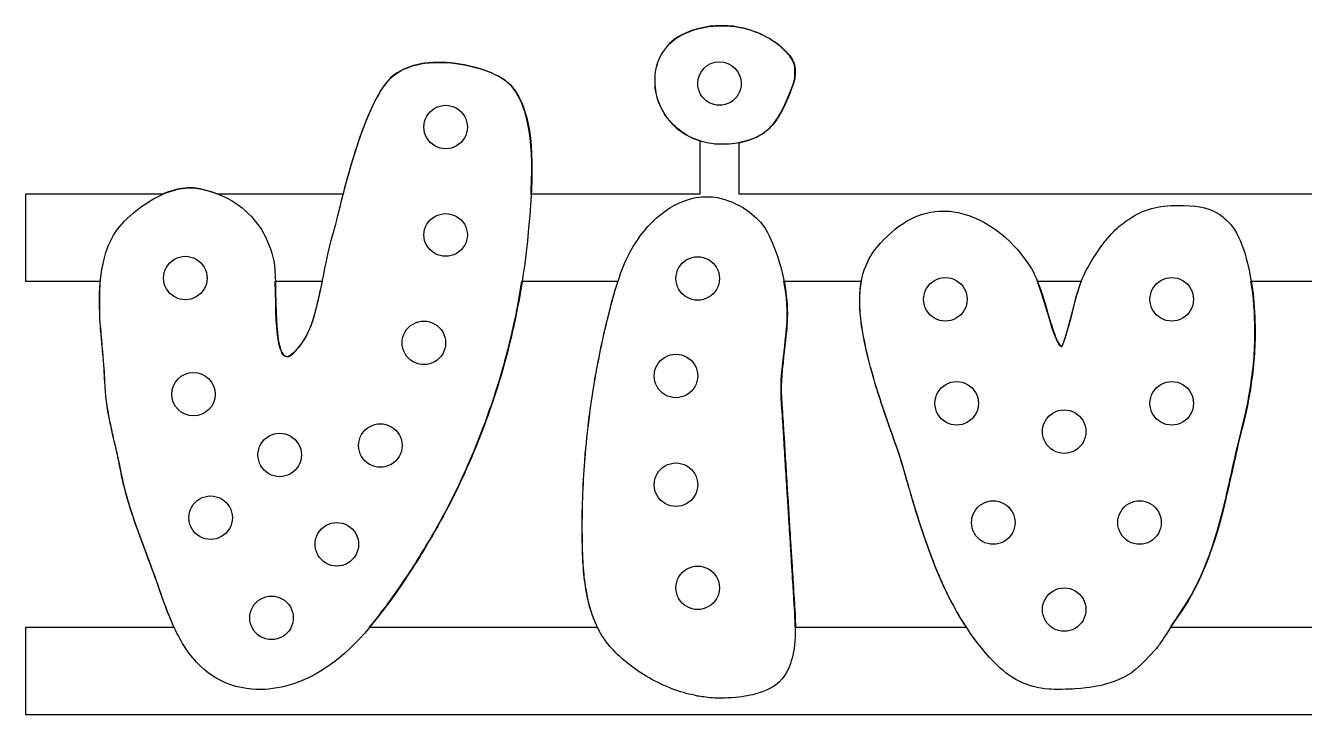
# Model space of a CAD drawing. Extents: x 0 to 6000, y 230 to 1891.
# Drawn here: x 0 to 2938, y 234 to 1817 of the extents above; entities that cross this region are included whole.
import ezdxf

# ---------------------------------------------------------------- set-up
doc = ezdxf.new("R2010")
doc.units = 0
doc.layers.add('Layer_1', color=7, linetype='CONTINUOUS')

msp = doc.modelspace()

# ---------------------------------------------------------------- linework, layer by layer
at = {"layer": 'Layer_1', "color": 7}
for points in [[(1644, 1684)], [(1015, 1584)], [(1015, 1336)], [(417, 1237)], [(1594, 1236)], [(573.35547, 1230)], [(1140.2344, 1230)], [(1741.7812, 1230)], [(2323.9238, 1230)], [(2814.9473, 1230)], [(2163, 1188)], [(2683, 1188)], [(965, 1088)], [(1544, 1012)], [(435.75089, 969.9279)], [(2189, 949)], [(2683, 949)], [(2436, 884)], [(865, 852)], [(633.75085, 830.426)], [(1544, 762)], [(475.0361, 686.1083)], [(2273, 675)], [(2609, 675)], [(765, 625)], [(1594, 525)], [(2436, 475)], [(615, 456)], [(1571.9982, 272.518)], [(2351.2625, 292.0297)]]:
    msp.add_lwpolyline(points, close=True, dxfattribs=at)
for points in [[(1549, 1552.16016), (1549, 1430), (1160.9688, 1430)], [(1582.9982, 1544.95845), (1582.9982, 1544.95905)], [(3152.0469, 1430), (1639, 1430), (1639, 1547.91406)], [(315.60352, 1430), (0, 1430), (0, 1230), (170.82812, 1230)], [(729.35156, 1430), (440.73438, 1430)], [(573.35547, 1230), (681.44531, 1230)], [(1140.2344, 1230), (1360.6016, 1230)], [(1741.7812, 1230), (1919.3047, 1230)], [(2323.9238, 1230), (2424.9297, 1230)], [(2814.9473, 1230), (3018.3848, 1230)], [(340.90039, 434), (0, 434), (0, 234), (3986.0547, 234)], [(1313.5859, 434), (789.61133, 434)], [(2161.1055, 434), (1767.8086, 434)], [(3050.2988, 434), (2629.8867, 434)], [(519.99994, 292.0819), (519.99994, 292.0817)]]:
    msp.add_lwpolyline(points, dxfattribs=at)
for points in [[(1565.5, 1814.68945), (1534.3567, 1809.11108), (1508.6059, 1799.14697), (1490.9434, 1785.83789)], [(1491.4425, 1785.8285), (1509.105, 1799.13745), (1534.8549, 1809.10251), (1565.9982, 1814.68089)], [(1599.0566, 1816.60352), (1585.8682, 1816.60893), (1572.6611, 1815.97215), (1565.5, 1814.68945)], [(1565.9982, 1814.68089), (1580.3205, 1817.24628), (1618.8279, 1817.23048), (1632.9981, 1814.65289)], [(1632.5, 1814.66211), (1625.4149, 1815.95066), (1612.2451, 1816.5981), (1599.0566, 1816.60352)], [(1744.5, 1759.52344), (1716.3071, 1787.77516), (1678.7944, 1806.24272), (1632.5, 1814.66211)], [(1632.9981, 1814.65289), (1679.2924, 1806.23352), (1716.8051, 1787.7656), (1744.9979, 1759.51401)], [(1490.9434, 1785.83789), (1474.2944, 1773.2925), (1462.2266, 1757.28591), (1452.9902, 1735.5)], [(1453.4891, 1735.4916), (1462.7255, 1757.27742), (1474.7935, 1773.28315), (1491.4425, 1785.8285)], [(988, 1730.04492), (929.74095, 1737.64866), (879.27901, 1728.44962), (847.5, 1704.43359)], [(847.99938, 1704.42562), (879.77834, 1728.44163), (930.2402, 1737.63989), (988.49916, 1730.03612)], [(1452.9902, 1735.5), (1451.5406, 1732.0807), (1449.2067, 1723.84258), (1447.3242, 1715.5)], [(1447.8231, 1715.49168), (1449.7056, 1723.83425), (1452.0395, 1732.07232), (1453.4891, 1735.4916)], [(1544, 1684), (1544.000002, 1711.614236), (1566.385764, 1733.999997), (1594, 1733.999997)], [(1594, 1733.999997), (1621.614236, 1733.999997), (1643.999998, 1711.614236), (1644, 1684)], [(1764.8477, 1730.24219), (1760.5152, 1741.50182), (1756.0012, 1747.9982), (1744.5, 1759.52344)], [(1744.9979, 1759.51401), (1756.4991, 1747.98875), (1761.0138, 1741.49228), (1765.3463, 1730.23272)], [(847.5, 1704.43359), (835.42832, 1695.31078), (824.81653, 1682.47665), (812.80664, 1662.4707)], [(813.30678, 1662.46199), (825.31665, 1682.46791), (835.92772, 1695.30286), (847.99938, 1704.42562)], [(1112.5215, 1681.62109), (1090.2091, 1704.24854), (1041.9968, 1722.99748), (988, 1730.04492)], [(988.49916, 1730.03612), (1042.4958, 1722.98875), (1090.7083, 1704.24003), (1113.0207, 1681.61271)], [(1447.3242, 1715.5), (1444.6154, 1703.49546), (1444.8418, 1675.93862), (1447.7559, 1662.81641)], [(1448.2535, 1662.80919), (1445.3394, 1675.93134), (1445.1143, 1703.48723), (1447.8231, 1715.49168)], [(1754.8633, 1661.12891), (1766.0547, 1689.0155), (1767.3346, 1694.0073), (1767.3926, 1710)], [(1767.8912, 1709.9912), (1767.8332, 1693.99857), (1766.5529, 1689.00589), (1755.3615, 1661.1194)], [(1767.3926, 1710), (1767.4371, 1722.19892), (1767.1918, 1724.15037), (1764.8477, 1730.24219)], [(1765.3463, 1730.23272), (1767.6904, 1724.14085), (1767.9357, 1722.19006), (1767.8912, 1709.9912)], [(1161.5059, 1439.5), (1168.0276, 1559.272), (1151.2131, 1642.38301), (1112.5215, 1681.62109)], [(1113.0207, 1681.61271), (1151.7123, 1642.37477), (1168.5267, 1559.2643), (1162.005, 1439.49277)], [(1569, 1640.69873), (1553.529946, 1649.63037), (1544, 1666.136721), (1544, 1684)], [(1644, 1684), (1644, 1666.136721), (1634.470054, 1649.63037), (1619, 1640.69873)], [(812.80664, 1662.4707), (786.26074, 1618.25078), (759.14615, 1543.99285), (732.48438, 1442.5)], [(732.98381, 1442.49276), (759.64555, 1543.98526), (786.76092, 1618.24226), (813.30678, 1662.46199)], [(1447.7559, 1662.81641), (1454.3229, 1633.24519), (1466.8341, 1610.15519), (1487.4922, 1589.48438)], [(1487.9904, 1589.47748), (1467.3324, 1610.1482), (1454.8205, 1633.2381), (1448.2535, 1662.80919)], [(1697.332, 1571.82227), (1720.0286, 1588.53055), (1735.148, 1612.00249), (1754.8633, 1661.12891)], [(1755.3615, 1661.1194), (1735.6462, 1611.99319), (1720.5264, 1588.52318), (1697.8298, 1571.81495)], [(915, 1584), (915, 1601.863279), (924.529946, 1618.36963), (940, 1627.30127)], [(940, 1627.30127), (955.470054, 1636.23291), (974.529946, 1636.23291), (990, 1627.30127)], [(990, 1627.30127), (1005.470054, 1618.36963), (1015, 1601.863279), (1015, 1584)], [(1619, 1640.69873), (1603.529946, 1631.76709), (1584.470054, 1631.76709), (1569, 1640.69873)], [(1487.4922, 1589.48438), (1504.7559, 1572.21004), (1525.3478, 1559.72947), (1549, 1552.16016)], [(1582.9982, 1544.95905), (1544.9011, 1549.52303), (1512.9649, 1564.48768), (1487.9904, 1589.47748)], [(940, 1540.69873), (924.529946, 1549.63037), (915, 1566.136721), (915, 1584)], [(1015, 1584), (1015, 1566.136721), (1005.470054, 1549.63037), (990, 1540.69873)], [(1697.8298, 1571.81495), (1682.5879, 1560.59449), (1659.938, 1551.68433), (1634.4981, 1546.90104)], [(1639, 1547.91406), (1662.3971, 1552.8829), (1683.0966, 1561.34272), (1697.332, 1571.82227)], [(990, 1540.69873), (974.529946, 1531.76709), (955.470054, 1531.76709), (940, 1540.69873)], [(1634.4981, 1546.90104), (1622.6048, 1544.66495), (1594.3463, 1543.59896), (1582.9982, 1544.95845)], [(227.288, 1367.79405), (262.54844, 1403.70671), (308.72367, 1431.7086), (347.00021, 1440.39056)], [(346.5, 1440.39844), (336.62017, 1438.15746), (326.21232, 1434.61915), (315.60352, 1430)], [(395.75195, 1443.04688), (383.95285, 1445.28452), (363.09986, 1444.16368), (346.5, 1440.39844)], [(347.00021, 1440.39056), (363.59998, 1444.15585), (384.45275, 1445.27754), (396.25183, 1443.03985)], [(440.73438, 1430), (426.01674, 1435.61207), (409.80001, 1440.38271), (395.75195, 1443.04688)], [(396.25183, 1443.03985), (418.4031, 1438.83897), (445.96185, 1429.40761), (464.50003, 1419.68335)], [(721.07941, 1394.99294), (726.90441, 1418.36785), (732.2614, 1439.74277), (732.98381, 1442.49276)], [(732.48438, 1442.5), (732.29426, 1441.77631), (730.10765, 1433.00036), (729.35156, 1430)], [(464.50003, 1419.68335), (511.35385, 1395.10614), (545.5171, 1354.7727), (562.49187, 1303.9933)], [(1162.005, 1439.49277), (1160.2153, 1406.6247), (1158.5402, 1384.57548), (1153.9142, 1332.99319)], [(1160.9688, 1430), (1161.1481, 1433.10544), (1161.3272, 1436.2191), (1161.5059, 1439.5)], [(1382.0207, 1283.49338), (1416.7306, 1356.34249), (1474.1235, 1407.61349), (1536.4982, 1421.49324)], [(1536.4982, 1421.49324), (1541.1443, 1422.52713), (1550.6573, 1423.35613), (1561.4982, 1423.67203)], [(1561.4982, 1423.67203), (1576.813, 1424.11823), (1580.3093, 1423.91223), (1589.4982, 1422.02274)], [(1589.4982, 1422.02274), (1611.5484, 1417.48855), (1635.8889, 1406.9867), (1657.1287, 1392.84335)], [(704.6525, 1331.49319), (708.85629, 1346.22973), (710.80035, 1353.7446), (721.07941, 1394.99294)], [(940, 1378.435245), (955.470054, 1387.188252), (974.529946, 1387.188252), (990, 1378.435245)], [(1657.1287, 1392.84335), (1670.2696, 1384.09279), (1688.8061, 1366.10246), (1696.3895, 1354.7393)], [(1964.0253, 1317.07985), (2007.6411, 1365.82596), (2056.3969, 1390.97106), (2107.443, 1391.04546)], [(2107.443, 1391.04546), (2122.9593, 1391.06846), (2132.5952, 1389.93426), (2147.4973, 1386.33248)], [(2147.4973, 1386.33248), (2206.1165, 1372.16423), (2261.5163, 1331.00569), (2302.0721, 1271.49323)], [(2540.4139, 1375.94092), (2574.932, 1397.57393), (2606.7279, 1404.9973), (2659.3261, 1403.70341)], [(2659.3261, 1403.70341), (2699.2633, 1402.72101), (2722.0988, 1397.08733), (2743.3356, 1382.97769)], [(2743.3356, 1382.97769), (2751.647, 1377.45561), (2765.7777, 1363.99216), (2772.1825, 1355.4929)], [(171.73379, 1233.99958), (179.76017, 1296.76053), (196.03995, 1335.96797), (227.288, 1367.79405)], [(915, 1336), (915, 1353.506014), (924.529946, 1369.682238), (940, 1378.435245)], [(990, 1378.435245), (1005.470054, 1369.682238), (1015, 1353.506014), (1015, 1336)], [(1696.3895, 1354.7393), (1706.4894, 1339.60526), (1717.3426, 1315.61115), (1727.0326, 1286.99337)], [(2436.0239, 1253.2496), (2453.8026, 1288.40266), (2486.2996, 1333.14619), (2507.4967, 1351.65661)], [(2507.4967, 1351.65661), (2515.9388, 1359.02868), (2530.1101, 1369.48344), (2540.4139, 1375.94092)], [(2772.1825, 1355.4929), (2784.705, 1338.87546), (2797.0817, 1310.57247), (2804.3234, 1281.99319)], [(685.04715, 1245.49353), (692.63239, 1284.38758), (698.2724, 1309.12768), (704.6525, 1331.49319)], [(940, 1293.564755), (924.529946, 1302.317762), (915, 1318.493986), (915, 1336)], [(1015, 1336), (1015, 1318.493986), (1005.470054, 1302.317762), (990, 1293.564755)], [(1153.9142, 1332.99319), (1148.5306, 1272.96352), (1134.2517, 1182.35488), (1121.451, 1126.994)], [(562.49187, 1303.9933), (571.84496, 1276.01401), (573.32405, 1263.79566), (574.47615, 1204.99369)], [(990, 1293.564755), (974.529946, 1284.811748), (955.470054, 1284.811748), (940, 1293.564755)], [(1935.5314, 1276.49321), (1942.7254, 1290.85645), (1950.6076, 1302.08401), (1964.0253, 1317.07985)], [(317, 1237), (317, 1254.863279), (326.529946, 1271.36963), (342, 1280.30127)], [(342, 1280.30127), (357.470054, 1289.23291), (376.529946, 1289.23291), (392, 1280.30127)], [(392, 1280.30127), (407.470054, 1271.36963), (417, 1254.863279), (417, 1237)], [(1334.5264, 1133.49397), (1350.2621, 1200.22151), (1365.9467, 1249.75751), (1382.0207, 1283.49338)], [(1494, 1236), (1494, 1253.863279), (1503.529946, 1270.36963), (1519, 1279.30127)], [(1519, 1279.30127), (1534.470054, 1288.23291), (1553.529946, 1288.23291), (1569, 1279.30127)], [(1569, 1279.30127), (1584.470054, 1270.36963), (1594, 1253.863279), (1594, 1236)], [(1727.0326, 1286.99337), (1745.4059, 1232.73198), (1752.9368, 1177.4766), (1748.9757, 1125.994)], [(1916.372, 1184.91217), (1916.42, 1223.92832), (1921.5958, 1248.66962), (1935.5314, 1276.49321)], [(2302.0721, 1271.49323), (2315.7751, 1251.38531), (2322.751, 1236.74836), (2332.8125, 1206.99348)], [(2804.3234, 1281.99319), (2818.5977, 1225.66081), (2824.5089, 1176.5438), (2824.4818, 1114.49385)], [(171.25429, 1133.49397), (169.29529, 1155.36698), (169.59049, 1217.24074), (171.73379, 1233.99958)], [(342, 1193.69873), (326.529946, 1202.63037), (317, 1219.136721), (317, 1237)], [(417, 1237), (417, 1219.136721), (407.470054, 1202.63037), (392, 1193.69873)], [(663.49847, 1151.2982), (670.58565, 1177.0465), (678.12961, 1210.02327), (685.04715, 1245.49353)], [(1519, 1192.69873), (1503.529946, 1201.63037), (1494, 1218.136721), (1494, 1236)], [(1594, 1236), (1594, 1218.136721), (1584.470054, 1201.63037), (1569, 1192.69873)], [(2088, 1231.30127), (2103.470054, 1240.23291), (2122.529946, 1240.23291), (2138, 1231.30127)], [(2403.6358, 1154.99369), (2418.2407, 1212.86556), (2423.1835, 1227.861), (2436.0239, 1253.2496)], [(2608, 1231.30127), (2623.470054, 1240.23291), (2642.529946, 1240.23291), (2658, 1231.30127)], [(170.82812, 1230), (169.06309, 1209.06229), (168.92684, 1153.9), (170.75391, 1133.5)], [(573.97656, 1205), (573.79052, 1214.4955), (573.59034, 1222.67145), (573.35547, 1230)], [(582.66406, 1083), (577.34254, 1105.33765), (575.39246, 1132.73368), (573.97656, 1205)], [(574.47615, 1204.99369), (575.89205, 1132.72767), (577.84305, 1105.3318), (583.16454, 1082.9942)], [(681.44531, 1230), (675.41095, 1200.47827), (669.03954, 1173.25402), (662.99805, 1151.30469)], [(1120.9512, 1127), (1127.4521, 1155.11568), (1134.3297, 1192.32441), (1140.2344, 1230)], [(1360.6016, 1230), (1351.7076, 1203.10328), (1342.8754, 1171.02021), (1334.0273, 1133.5)], [(1748.4785, 1126), (1751.0565, 1159.50639), (1748.7597, 1194.61154), (1741.7812, 1230)], [(1919.3047, 1230), (1916.9385, 1216.77454), (1915.8963, 1202.25937), (1915.875, 1184.91797)], [(2063, 1188), (2063, 1205.863279), (2072.529946, 1222.36963), (2088, 1231.30127)], [(2138, 1231.30127), (2153.470054, 1222.36963), (2163, 1205.863279), (2163, 1188)], [(2332.3164, 1207), (2329.3325, 1215.82434), (2326.6209, 1223.29794), (2323.9238, 1230)], [(2352.6367, 1140.5), (2339.7186, 1184.05452), (2336.3861, 1194.96453), (2332.3164, 1207)], [(2332.8125, 1206.99348), (2336.8822, 1194.95813), (2340.2162, 1184.04817), (2353.1343, 1140.49374)], [(2424.9297, 1230), (2418.4674, 1213.61503), (2413.0064, 1194.10097), (2403.1387, 1155)], [(2583, 1188), (2583, 1205.863279), (2592.529946, 1222.36963), (2608, 1231.30127)], [(2658, 1231.30127), (2673.470054, 1222.36963), (2683, 1205.863279), (2683, 1188)], [(2823.9863, 1114.5), (2824.0048, 1156.89495), (2821.2463, 1193.25339), (2814.9473, 1230)], [(392, 1193.69873), (376.529946, 1184.76709), (357.470054, 1184.76709), (342, 1193.69873)], [(1569, 1192.69873), (1553.529946, 1183.76709), (1534.470054, 1183.76709), (1519, 1192.69873)], [(1915.875, 1184.91797), (1915.8472, 1162.19738), (1916.5358, 1152.83937), (1920.0684, 1128)], [(1920.5665, 1127.99379), (1917.0339, 1152.83309), (1916.3442, 1162.19166), (1916.372, 1184.91217)], [(2088, 1144.69873), (2072.529946, 1153.63037), (2063, 1170.136721), (2063, 1188)], [(2163, 1188), (2163, 1170.136721), (2153.470054, 1153.63037), (2138, 1144.69873)], [(2608, 1144.69873), (2592.529946, 1153.63037), (2583, 1170.136721), (2583, 1188)], [(2683, 1188), (2683, 1170.136721), (2673.470054, 1153.63037), (2658, 1144.69873)], [(662.99805, 1151.30469), (653.27623, 1115.98441), (639.72561, 1090.425), (619.39453, 1069.0605)], [(619.89517, 1069.0552), (640.22622, 1090.4196), (653.77667, 1115.97804), (663.49847, 1151.2982)], [(2403.1387, 1155), (2392.7301, 1113.75535), (2383.1939, 1082.8336), (2379.8535, 1079.5)], [(2380.3497, 1079.494), (2383.6901, 1082.8276), (2393.2272, 1113.74925), (2403.6358, 1154.99369)], [(170.75391, 1133.5), (171.44353, 1125.8), (172.47139, 1114.1), (173.03906, 1107.5)], [(173.54028, 1107.4941), (172.97269, 1114.09405), (171.94399, 1125.794), (171.25429, 1133.49397)], [(865, 1088), (865, 1105.863279), (874.529946, 1122.36963), (890, 1131.30127)], [(890, 1131.30127), (905.470054, 1140.23291), (924.529946, 1140.23291), (940, 1131.30127)], [(940, 1131.30127), (955.470054, 1122.36963), (965, 1105.863279), (965, 1088)], [(1117.4297, 1111.5), (1118.2855, 1115.35), (1119.8702, 1122.325), (1120.9512, 1127)], [(1121.451, 1126.994), (1120.37, 1122.31902), (1118.7854, 1115.34404), (1117.9296, 1111.49406)], [(1334.0273, 1133.5), (1332.3412, 1126.35), (1330.3065, 1117.8), (1329.5059, 1114.5)], [(1330.0052, 1114.49405), (1330.8058, 1117.79403), (1332.8403, 1126.344), (1334.5264, 1133.49397)], [(1739.5273, 1042.5137), (1743.2984, 1074.9442), (1747.7319, 1116.29564), (1748.4785, 1126)], [(1748.9757, 1125.994), (1748.2291, 1116.28974), (1743.7954, 1074.938), (1740.0243, 1042.5076)], [(1920.0684, 1128), (1924.7148, 1095.329), (1933.1038, 1057.7146), (1944.7109, 1017.5)], [(1945.208, 1017.4942), (1933.6009, 1057.7087), (1925.2129, 1095.3229), (1920.5665, 1127.99379)], [(2138, 1144.69873), (2122.529946, 1135.76709), (2103.470054, 1135.76709), (2088, 1144.69873)], [(2365.0781, 1103.30078), (2361.3889, 1112.58775), (2357.2032, 1125.10354), (2352.6367, 1140.5)], [(2353.1343, 1140.49374), (2357.7008, 1125.0974), (2361.8866, 1112.58235), (2365.5758, 1103.2954)], [(2658, 1144.69873), (2642.529946, 1135.76709), (2623.470054, 1135.76709), (2608, 1144.69873)], [(173.03906, 1107.5), (173.60673, 1100.9), (175.18082, 1083.125), (176.53516, 1068)], [(177.03488, 1067.9942), (175.68058, 1083.1192), (174.10798, 1100.8941), (173.54028, 1107.4941)], [(890, 1044.69873), (874.529946, 1053.63037), (865, 1070.136721), (865, 1088)], [(965, 1088), (965, 1070.136721), (955.470054, 1053.63037), (940, 1044.69873)], [(1096.5078, 1030), (1102.8273, 1052.1973), (1113.4219, 1093.4696), (1117.4297, 1111.5)], [(1117.9296, 1111.49406), (1113.9218, 1093.4637), (1103.3263, 1052.1916), (1097.0068, 1029.9944)], [(1329.5059, 1114.5), (1323.2232, 1088.601), (1309.9729, 1021.6857), (1305.3574, 992.5469)], [(1305.8568, 992.5409), (1310.4723, 1021.6796), (1323.7225, 1088.5951), (1330.0052, 1114.49405)], [(2379.8535, 1079.5), (2377.783, 1077.4337), (2371.0384, 1088.2966), (2365.0781, 1103.30078)], [(2365.5758, 1103.2954), (2371.5361, 1088.2912), (2378.2792, 1077.4277), (2380.3497, 1079.494)], [(2812.418, 978), (2820.774, 1028.2815), (2823.9653, 1065.9372), (2823.9863, 1114.5)], [(2824.4818, 1114.49385), (2824.4608, 1065.9312), (2821.2693, 1028.2757), (2812.9133, 977.9944)], [(176.53516, 1068), (179.27048, 1037.4526), (180.65461, 1017.9629), (181.47266, 998.5)], [(181.97307, 998.4945), (181.15497, 1017.9573), (179.77017, 1037.4469), (177.03488, 1067.9942)], [(593.65234, 1059.002), (589.03497, 1063.0561), (585.66005, 1070.424), (582.66406, 1083)], [(583.16454, 1082.9942), (586.16053, 1070.4182), (589.53413, 1063.0493), (594.15142, 1058.9953)], [(619.39453, 1069.0605), (606.90822, 1055.9395), (600.14801, 1053.2987), (593.65234, 1059.002)], [(594.15142, 1058.9953), (600.64711, 1053.292), (607.4089, 1055.9343), (619.89517, 1069.0552)], [(1469, 1055.30127), (1484.470054, 1064.23291), (1503.529946, 1064.23291), (1519, 1055.30127)], [(940, 1044.69873), (924.529946, 1035.76709), (905.470054, 1035.76709), (890, 1044.69873)], [(1017.7051, 810.5), (1050.2522, 885.6573), (1075.1894, 955.1194), (1096.5078, 1030)], [(1097.0068, 1029.9944), (1075.6885, 955.1141), (1050.7506, 885.6522), (1018.2036, 810.4952)], [(1444, 1012), (1444, 1029.863279), (1453.529946, 1046.36963), (1469, 1055.30127)], [(1519, 1055.30127), (1534.470054, 1046.36963), (1544, 1029.863279), (1544, 1012)], [(1738.0078, 928.5), (1734.1565, 982.1638), (1734.3699, 998.1608), (1739.5273, 1042.5137)], [(1740.0243, 1042.5076), (1734.8669, 998.1549), (1734.6538, 982.1584), (1738.5051, 928.4948)], [(335.75089, 969.9279), (335.750891, 997.542137), (358.136653, 1019.927899), (385.75089, 1019.927899)], [(385.75089, 1019.927899), (413.365127, 1019.927899), (435.750889, 997.542137), (435.75089, 969.9279)], [(1469, 968.69873), (1453.529946, 977.63037), (1444, 994.136721), (1444, 1012)], [(1544, 1012), (1544, 994.136721), (1534.470054, 977.63037), (1519, 968.69873)], [(1944.7109, 1017.5), (1947.7271, 1007.05), (1950.7754, 996.475), (1951.4844, 994)], [(1951.981, 993.9943), (1951.272, 996.4693), (1948.2242, 1007.0443), (1945.208, 1017.4942)], [(2114, 992.30127), (2129.470054, 1001.23291), (2148.529946, 1001.23291), (2164, 992.30127)], [(2608, 992.30127), (2623.470054, 1001.23291), (2642.529946, 1001.23291), (2658, 992.30127)], [(181.47266, 998.5), (182.71222, 969.0087), (186.54612, 939.104), (193.07422, 908)], [(193.57415, 907.9948), (187.04606, 939.0987), (183.21257, 969.0033), (181.97307, 998.4945)], [(385.75089, 919.927901), (358.136653, 919.927901), (335.750891, 942.313663), (335.75089, 969.9279)], [(435.75089, 969.9279), (435.750889, 942.313663), (413.365127, 919.927901), (385.75089, 919.927901)], [(1305.3574, 992.5469), (1299.4489, 955.2453), (1297.496, 941.8996), (1294.4453, 918)], [(1294.9441, 917.9948), (1297.9948, 941.8943), (1299.9483, 955.2395), (1305.8568, 992.5409)], [(1951.4844, 994), (1957.9917, 971.2824), (1976.3152, 916.5564), (1994.0078, 867)], [(1994.505, 866.9948), (1976.8125, 916.551), (1958.4883, 971.2768), (1951.981, 993.9943)], [(2089, 949), (2089, 966.863279), (2098.529946, 983.36963), (2114, 992.30127)], [(2164, 992.30127), (2179.470054, 983.36963), (2189, 966.863279), (2189, 949)], [(2583, 949), (2583, 966.863279), (2592.529946, 983.36963), (2608, 992.30127)], [(2658, 992.30127), (2673.470054, 983.36963), (2683, 966.863279), (2683, 949)], [(2791.5723, 880.9043), (2803.3899, 927.7102), (2806.358, 941.534), (2812.418, 978)], [(2812.9133, 977.9944), (2806.8533, 941.5285), (2803.8853, 927.7041), (2792.0678, 880.8984)], [(1519, 968.69873), (1503.529946, 959.76709), (1484.470054, 959.76709), (1469, 968.69873)], [(2114, 905.69873), (2098.529946, 914.63037), (2089, 931.136721), (2089, 949)], [(2189, 949), (2189, 931.136721), (2179.470054, 914.63037), (2164, 905.69873)], [(2608, 905.69873), (2592.529946, 914.63037), (2583, 931.136721), (2583, 949)], [(2683, 949), (2683, 931.136721), (2673.470054, 914.63037), (2658, 905.69873)], [(1294.4453, 918), (1290.2211, 884.9063), (1287.4731, 857.8821), (1284.0742, 816)], [(1284.5734, 815.9952), (1287.9723, 857.8771), (1290.7199, 884.9012), (1294.9441, 917.9948)], [(1740.0117, 898.5), (1739.4225, 907.85), (1738.521, 921.35), (1738.0078, 928.5)], [(1738.5051, 928.4948), (1739.0183, 921.3448), (1739.9201, 907.8448), (1740.5093, 898.4949)], [(2336, 884), (2336, 901.863279), (2345.529946, 918.36963), (2361, 927.30127)], [(2361, 927.30127), (2376.470054, 936.23291), (2395.529946, 936.23291), (2411, 927.30127)], [(2411, 927.30127), (2426.470054, 918.36963), (2436, 901.863279), (2436, 884)], [(193.07422, 908), (194.17084, 902.775), (195.72886, 895.3502), (196.53711, 891.5)], [(197.03755, 891.4947), (196.22925, 895.3449), (194.67075, 902.7699), (193.57415, 907.9948)], [(196.53711, 891.5), (198.28604, 883.1692), (199.41376, 878.2312), (204.98633, 854.5)], [(205.48663, 854.4949), (199.91404, 878.226), (198.78644, 883.1639), (197.03755, 891.4947)], [(558.75085, 873.72727), (574.220904, 882.65891), (593.280796, 882.65891), (608.75085, 873.72727)], [(765, 852), (765, 869.863279), (774.529946, 886.36963), (790, 895.30127)], [(790, 895.30127), (805.470054, 904.23291), (824.529946, 904.23291), (840, 895.30127)], [(840, 895.30127), (855.470054, 886.36963), (865, 869.863279), (865, 852)], [(1741.5254, 876), (1741.2823, 879.025), (1740.6009, 889.15), (1740.0117, 898.5)], [(1740.5093, 898.4949), (1741.0985, 889.1449), (1741.7795, 879.02), (1742.0226, 875.995)], [(2164, 905.69873), (2148.529946, 896.76709), (2129.470054, 896.76709), (2114, 905.69873)], [(2361, 840.69873), (2345.529946, 849.63037), (2336, 866.136721), (2336, 884)], [(2436, 884), (2436, 866.136721), (2426.470054, 849.63037), (2411, 840.69873)], [(2658, 905.69873), (2642.529946, 896.76709), (2623.470054, 896.76709), (2608, 905.69873)], [(204.98633, 854.5), (207.31106, 844.6), (209.5982, 834.7), (210.06836, 832.5)], [(210.56823, 832.4949), (210.09803, 834.6949), (207.81133, 844.5949), (205.48663, 854.4949)], [(533.75085, 830.426), (533.75085, 848.289279), (543.280796, 864.79563), (558.75085, 873.72727)], [(608.75085, 873.72727), (624.220904, 864.79563), (633.75085, 848.289279), (633.75085, 830.426)], [(790, 808.69873), (774.529946, 817.63037), (765, 834.136721), (765, 852)], [(865, 852), (865, 834.136721), (855.470054, 817.63037), (840, 808.69873)], [(1743.0117, 852), (1742.4372, 862.175), (1741.7685, 872.975), (1741.5254, 876)], [(1742.0226, 875.995), (1742.2657, 872.97), (1742.9348, 862.17), (1743.5093, 851.9951)], [(1744.5195, 826.5), (1744.2642, 830.35), (1743.5863, 841.825), (1743.0117, 852)], [(1743.5093, 851.9951), (1744.0839, 841.8201), (1744.7628, 830.3452), (1745.0181, 826.4952)], [(1994.0078, 867), (2005.348, 835.2368), (2009.9802, 820.7983), (2020.4805, 784.5)], [(2020.9787, 784.4951), (2010.4784, 820.7933), (2005.8452, 835.2317), (1994.505, 866.9948)], [(2771.9121, 796.5), (2781.0639, 838.134), (2784.5328, 853.0227), (2791.5723, 880.9043)], [(2792.0678, 880.8984), (2785.0283, 853.0169), (2781.5606, 838.1289), (2772.4088, 796.4951)], [(210.06836, 832.5), (210.53853, 830.3), (211.62788, 825.35), (212.49023, 821.5)], [(212.99102, 821.495), (212.12862, 825.345), (211.03843, 830.295), (210.56823, 832.4949)], [(558.75085, 787.12473), (543.280796, 796.05637), (533.75085, 812.562721), (533.75085, 830.426)], [(633.75085, 830.426), (633.75085, 812.562721), (624.220904, 796.05637), (608.75085, 787.12473)], [(1747.9941, 770.5), (1746.8273, 790.011), (1745.1971, 816.2807), (1744.5195, 826.5)], [(1745.0181, 826.4952), (1745.6957, 816.2759), (1747.3254, 790.0063), (1748.4922, 770.4954)], [(2411, 840.69873), (2395.529946, 831.76709), (2376.470054, 831.76709), (2361, 840.69873)], [(212.49023, 821.5), (213.35259, 817.65), (215.8614, 805.275), (218.06445, 794)], [(218.56441, 793.9951), (216.36142, 805.2701), (213.85332, 817.645), (212.99102, 821.495)], [(218.06445, 794), (229.23388, 736.8359), (243.56052, 691.3977), (283.01953, 588)], [(283.52041, 587.9959), (244.06147, 691.3932), (229.7339, 736.8312), (218.56441, 793.9951)], [(840, 808.69873), (824.529946, 799.76709), (805.470054, 799.76709), (790, 808.69873)], [(920.48633, 622), (954.46759, 678.3975), (992.07285, 751.3103), (1017.7051, 810.5)], [(1018.2036, 810.4952), (992.57144, 751.3058), (954.96708, 678.3933), (920.98588, 621.996)], [(1284.0742, 816), (1279.6005, 760.8737), (1277.638, 702.4505), (1278.3281, 645)], [(1278.8265, 644.9959), (1278.1364, 702.4462), (1280.0998, 760.8691), (1284.5734, 815.9952)], [(1444, 762), (1444, 779.863279), (1453.529946, 796.36963), (1469, 805.30127)], [(1469, 805.30127), (1484.470054, 814.23291), (1503.529946, 814.23291), (1519, 805.30127)], [(1519, 805.30127), (1534.470054, 796.36963), (1544, 779.863279), (1544, 762)], [(2765.4238, 767.5), (2766.8159, 773.55), (2769.736, 786.6), (2771.9121, 796.5)], [(2772.4088, 796.4951), (2770.2327, 786.5951), (2767.3132, 773.5452), (2765.9211, 767.4952)], [(608.75085, 787.12473), (593.280796, 778.19309), (574.220904, 778.19309), (558.75085, 787.12473)], [(1750.4785, 732), (1749.97, 737.9645), (1749.553, 744.4328), (1747.9941, 770.5)], [(1748.4922, 770.4954), (1750.0511, 744.4283), (1750.4686, 737.96), (1750.9771, 731.9955)], [(2020.4805, 784.5), (2023.9808, 772.4), (2028.5043, 756.875), (2030.5312, 750)], [(2031.0283, 749.9953), (2029.0013, 756.8702), (2024.479, 772.3952), (2020.9787, 784.4951)], [(2758.4551, 737), (2760.2572, 745.0062), (2761.418, 750.0907), (2765.4238, 767.5)], [(2765.9211, 767.4952), (2761.9153, 750.086), (2760.7534, 745.0015), (2758.9513, 736.9953)], [(400.0361, 729.40957), (415.506154, 738.34121), (434.566046, 738.34121), (450.0361, 729.40957)], [(1469, 718.69873), (1453.529946, 727.63037), (1444, 744.136721), (1444, 762)], [(1544, 762), (1544, 744.136721), (1534.470054, 727.63037), (1519, 718.69873)], [(2030.5312, 750), (2032.5584, 743.125), (2035.9339, 731.65), (2038.0332, 724.5)], [(2038.5307, 724.4954), (2036.4314, 731.6453), (2033.0553, 743.1203), (2031.0283, 749.9953)], [(2652.4453, 467.5), (2699.1148, 535.9498), (2732.0427, 619.6586), (2758.4551, 737)], [(2758.9513, 736.9953), (2732.539, 619.6544), (2699.6116, 535.9459), (2652.9422, 467.4964)], [(375.0361, 686.1083), (375.0361, 703.971579), (384.566046, 720.47793), (400.0361, 729.40957)], [(450.0361, 729.40957), (465.506154, 720.47793), (475.0361, 703.971579), (475.0361, 686.1083)], [(1519, 718.69873), (1503.529946, 709.76709), (1484.470054, 709.76709), (1469, 718.69873)], [(1751.4961, 715.5), (1751.1949, 721.55), (1750.7365, 728.975), (1750.4785, 732)], [(1750.9771, 731.9955), (1751.2351, 728.9706), (1751.6924, 721.5456), (1751.9936, 715.4956)], [(1752.4941, 700), (1752.2459, 702.475), (1751.7972, 709.45), (1751.4961, 715.5)], [(1751.9936, 715.4956), (1752.2947, 709.4456), (1752.7441, 702.4707), (1752.9923, 699.9957)], [(2038.0332, 724.5), (2056.0784, 663.0398), (2078.6907, 598.1185), (2097.2441, 554.5)], [(2097.7411, 554.496), (2079.1877, 598.1144), (2056.5758, 663.0354), (2038.5307, 724.4954)], [(2173, 675), (2173, 692.863279), (2182.529946, 709.36963), (2198, 718.30127)], [(2198, 718.30127), (2213.470054, 727.23291), (2232.529946, 727.23291), (2248, 718.30127)], [(2248, 718.30127), (2263.470054, 709.36963), (2273, 692.863279), (2273, 675)], [(2509, 675), (2509, 692.863279), (2518.529946, 709.36963), (2534, 718.30127)], [(2534, 718.30127), (2549.470054, 727.23291), (2568.529946, 727.23291), (2584, 718.30127)], [(2584, 718.30127), (2599.470054, 709.36963), (2609, 692.863279), (2609, 675)], [(400.0361, 642.80703), (384.566046, 651.73867), (375.0361, 668.245021), (375.0361, 686.1083)], [(475.0361, 686.1083), (475.0361, 668.245021), (465.506154, 651.73867), (450.0361, 642.80703)], [(690, 668.30127), (705.470054, 677.23291), (724.529946, 677.23291), (740, 668.30127)], [(1753.4922, 685.5), (1753.192, 691), (1752.7423, 697.525), (1752.4941, 700)], [(1752.9923, 699.9957), (1753.2405, 697.5207), (1753.6892, 690.9957), (1753.9894, 685.4957)], [(1756.9961, 628.5), (1754.9842, 660.1242), (1754.029, 675.6655), (1753.4922, 685.5)], [(1753.9894, 685.4957), (1754.5262, 675.6613), (1755.4816, 660.12), (1757.4935, 628.4959)], [(665, 625), (665, 642.863279), (674.529946, 659.36963), (690, 668.30127)], [(740, 668.30127), (755.470054, 659.36963), (765, 642.863279), (765, 625)], [(2198, 631.69873), (2182.529946, 640.63037), (2173, 657.136721), (2173, 675)], [(2273, 675), (2273, 657.136721), (2263.470054, 640.63037), (2248, 631.69873)], [(2534, 631.69873), (2518.529946, 640.63037), (2509, 657.136721), (2509, 675)], [(2609, 675), (2609, 657.136721), (2599.470054, 640.63037), (2584, 631.69873)], [(450.0361, 642.80703), (434.566046, 633.87539), (415.506154, 633.87539), (400.0361, 642.80703)], [(690, 581.69873), (674.529946, 590.63037), (665, 607.136721), (665, 625)], [(765, 625), (765, 607.136721), (755.470054, 590.63037), (740, 581.69873)], [(893.19336, 577.5), (899.80485, 587.7139), (901.1173, 589.8539), (920.48633, 622)], [(920.98588, 621.996), (901.61688, 589.85), (900.30435, 587.71), (893.69287, 577.4961)], [(1278.3281, 645), (1279.1218, 578.9392), (1280.8598, 555.8806), (1288.2031, 514)], [(1288.7016, 513.9964), (1281.3583, 555.8768), (1279.6202, 578.9353), (1278.8265, 644.9959)], [(1759.5098, 588), (1758.6869, 601.475), (1757.5559, 619.7), (1756.9961, 628.5)], [(1757.4935, 628.4959), (1758.0533, 619.696), (1759.1846, 601.4711), (1760.0075, 587.9961)], [(2248, 631.69873), (2232.529946, 622.76709), (2213.470054, 622.76709), (2198, 631.69873)], [(2584, 631.69873), (2568.529946, 622.76709), (2549.470054, 622.76709), (2534, 631.69873)], [(283.01953, 588), (289.87502, 570.036), (300.379, 540.9261), (307.01367, 521.5)], [(307.51327, 521.4962), (300.87858, 540.9222), (290.3759, 570.032), (283.52041, 587.9959)], [(1761.9609, 548.5), (1761.4356, 556.75), (1760.3326, 574.525), (1759.5098, 588)], [(1760.0075, 587.9961), (1760.8303, 574.5212), (1761.9333, 556.7462), (1762.4586, 548.4963)], [(740, 581.69873), (724.529946, 572.76709), (705.470054, 572.76709), (690, 581.69873)], [(864.61328, 534.5), (877.61565, 553.5809), (881.23112, 559.0199), (893.19336, 577.5)], [(893.69287, 577.4961), (881.73065, 559.0161), (878.11564, 553.5771), (865.11329, 534.4963)], [(1494, 525), (1494, 542.863279), (1503.529946, 559.36963), (1519, 568.30127)], [(1519, 568.30127), (1534.470054, 577.23291), (1553.529946, 577.23291), (1569, 568.30127)], [(1569, 568.30127), (1584.470054, 559.36963), (1594, 542.863279), (1594, 525)], [(865.11329, 534.4963), (792.76312, 428.3232), (738.18234, 369.8135), (677.22812, 333.0865)], [(789.61133, 434), (812.96834, 461.7338), (837.54646, 494.7796), (864.61328, 534.5)], [(1763.9785, 515.5), (1763.3945, 525.4), (1762.4862, 540.25), (1761.9609, 548.5)], [(1762.4586, 548.4963), (1762.9839, 540.2463), (1763.8915, 525.3964), (1764.4755, 515.4964)], [(2097.2441, 554.5), (2116.2681, 509.7752), (2137.4379, 469.8035), (2161.1055, 434)], [(2224.0565, 355.0825), (2173.5316, 408.2834), (2132.1359, 473.6348), (2097.7411, 554.496)], [(307.01367, 521.5), (319.67101, 484.4397), (330.30366, 456.8192), (340.90039, 434)], [(360.85229, 397.1268), (342.82522, 427.087), (327.76014, 462.2139), (307.51327, 521.4962)], [(540, 499.30127), (555.470054, 508.23291), (574.529946, 508.23291), (590, 499.30127)], [(1288.2031, 514), (1293.2596, 485.1614), (1302.0765, 457.6505), (1313.5859, 434)], [(1338.2226, 395.2172), (1314.8799, 424.1828), (1296.8788, 467.3596), (1288.7016, 513.9964)], [(1519, 481.69873), (1503.529946, 490.63037), (1494, 507.136721), (1494, 525)], [(1594, 525), (1594, 507.136721), (1584.470054, 490.63037), (1569, 481.69873)], [(1766.5488, 476), (1765.7184, 487.825), (1764.5625, 505.6), (1763.9785, 515.5)], [(1764.4755, 515.4964), (1765.0595, 505.5964), (1766.2167, 487.8215), (1767.0471, 475.9965)], [(2336, 475), (2336, 492.863279), (2345.529946, 509.36963), (2361, 518.30127)], [(2361, 518.30127), (2376.470054, 527.23291), (2395.529946, 527.23291), (2411, 518.30127)], [(2411, 518.30127), (2426.470054, 509.36963), (2436, 492.863279), (2436, 475)], [(515, 456), (515, 473.863279), (524.529946, 490.36963), (540, 499.30127)], [(590, 499.30127), (605.470054, 490.36963), (615, 473.863279), (615, 456)], [(1569, 481.69873), (1553.529946, 472.76709), (1534.470054, 472.76709), (1519, 481.69873)], [(1767.0471, 475.9965), (1769.1975, 445.3749), (1768.533, 401.8797), (1765.6643, 385.4969)], [(1767.8086, 434), (1767.8441, 448.3123), (1767.4432, 463.2646), (1766.5488, 476)], [(2361, 431.69873), (2345.529946, 440.63037), (2336, 457.136721), (2336, 475)], [(2436, 475), (2436, 457.136721), (2426.470054, 440.63037), (2411, 431.69873)], [(540, 412.69873), (524.529946, 421.63037), (515, 438.136721), (515, 456)], [(615, 456), (615, 438.136721), (605.470054, 421.63037), (590, 412.69873)], [(2652.9422, 467.4964), (2635.663, 442.1532), (2619.1324, 417.2323), (2612.5324, 406.5759)], [(2629.8867, 434), (2636.667, 444.1982), (2644.4238, 455.7349), (2652.4453, 467.5)], [(590, 412.69873), (574.529946, 403.76709), (555.470054, 403.76709), (540, 412.69873)], [(2411, 431.69873), (2395.529946, 422.76709), (2376.470054, 422.76709), (2361, 431.69873)], [(519.99994, 292.0817), (451.67755, 298.2269), (399.72833, 332.5159), (360.85229, 397.1268)], [(1425.9129, 321.7627), (1392.5956, 341.4373), (1358.6422, 369.8786), (1338.2226, 395.2172)], [(1765.6643, 385.4969), (1761.9404, 364.2297), (1756.9982, 348.0863), (1749.7447, 333.4971)], [(2597.6355, 385.576), (2587.5945, 373.4429), (2556.2094, 342.1631), (2544.9967, 333.1137)], [(2612.5324, 406.5759), (2608.4717, 400.0195), (2601.7681, 390.5696), (2597.6355, 385.576)], [(2351.2625, 292.0297), (2299.8543, 296.3424), (2262.0418, 315.0852), (2224.0565, 355.0825)], [(677.22812, 333.0865), (625.9297, 302.1774), (569.98116, 287.5862), (519.99994, 292.0819)], [(1749.7447, 333.4971), (1736.7381, 307.3366), (1714.1975, 291.079), (1676.97, 281.0077)], [(2544.9967, 333.1137), (2531.2409, 322.012), (2508.4745, 311.5498), (2480.6345, 303.5366)], [(1529.4983, 279.4857), (1497.9631, 286.3254), (1458.979, 302.2362), (1425.9129, 321.7627)], [(2480.6345, 303.5366), (2461.2238, 297.9497), (2450.4099, 296.2645), (2410.4969, 292.6063)], [(1540.9982, 276.9292), (1538.7982, 277.4406), (1533.6233, 278.591), (1529.4983, 279.4857)], [(1571.9982, 272.518), (1558.3668, 273.8517), (1547.7214, 275.3665), (1540.9982, 276.9292)], [(1621.4981, 272.505), (1598.7396, 270.7785), (1589.7547, 270.7809), (1571.9982, 272.518)], [(1676.97, 281.0077), (1659.7832, 276.3581), (1647.5292, 274.4798), (1621.4981, 272.505)], [(2410.4969, 292.6063), (2398.8112, 291.5353), (2361.4865, 291.1719), (2351.2625, 292.0297)]]:
    msp.add_open_spline(points, degree=3, dxfattribs=at)

doc.saveas('drawing.dxf')
